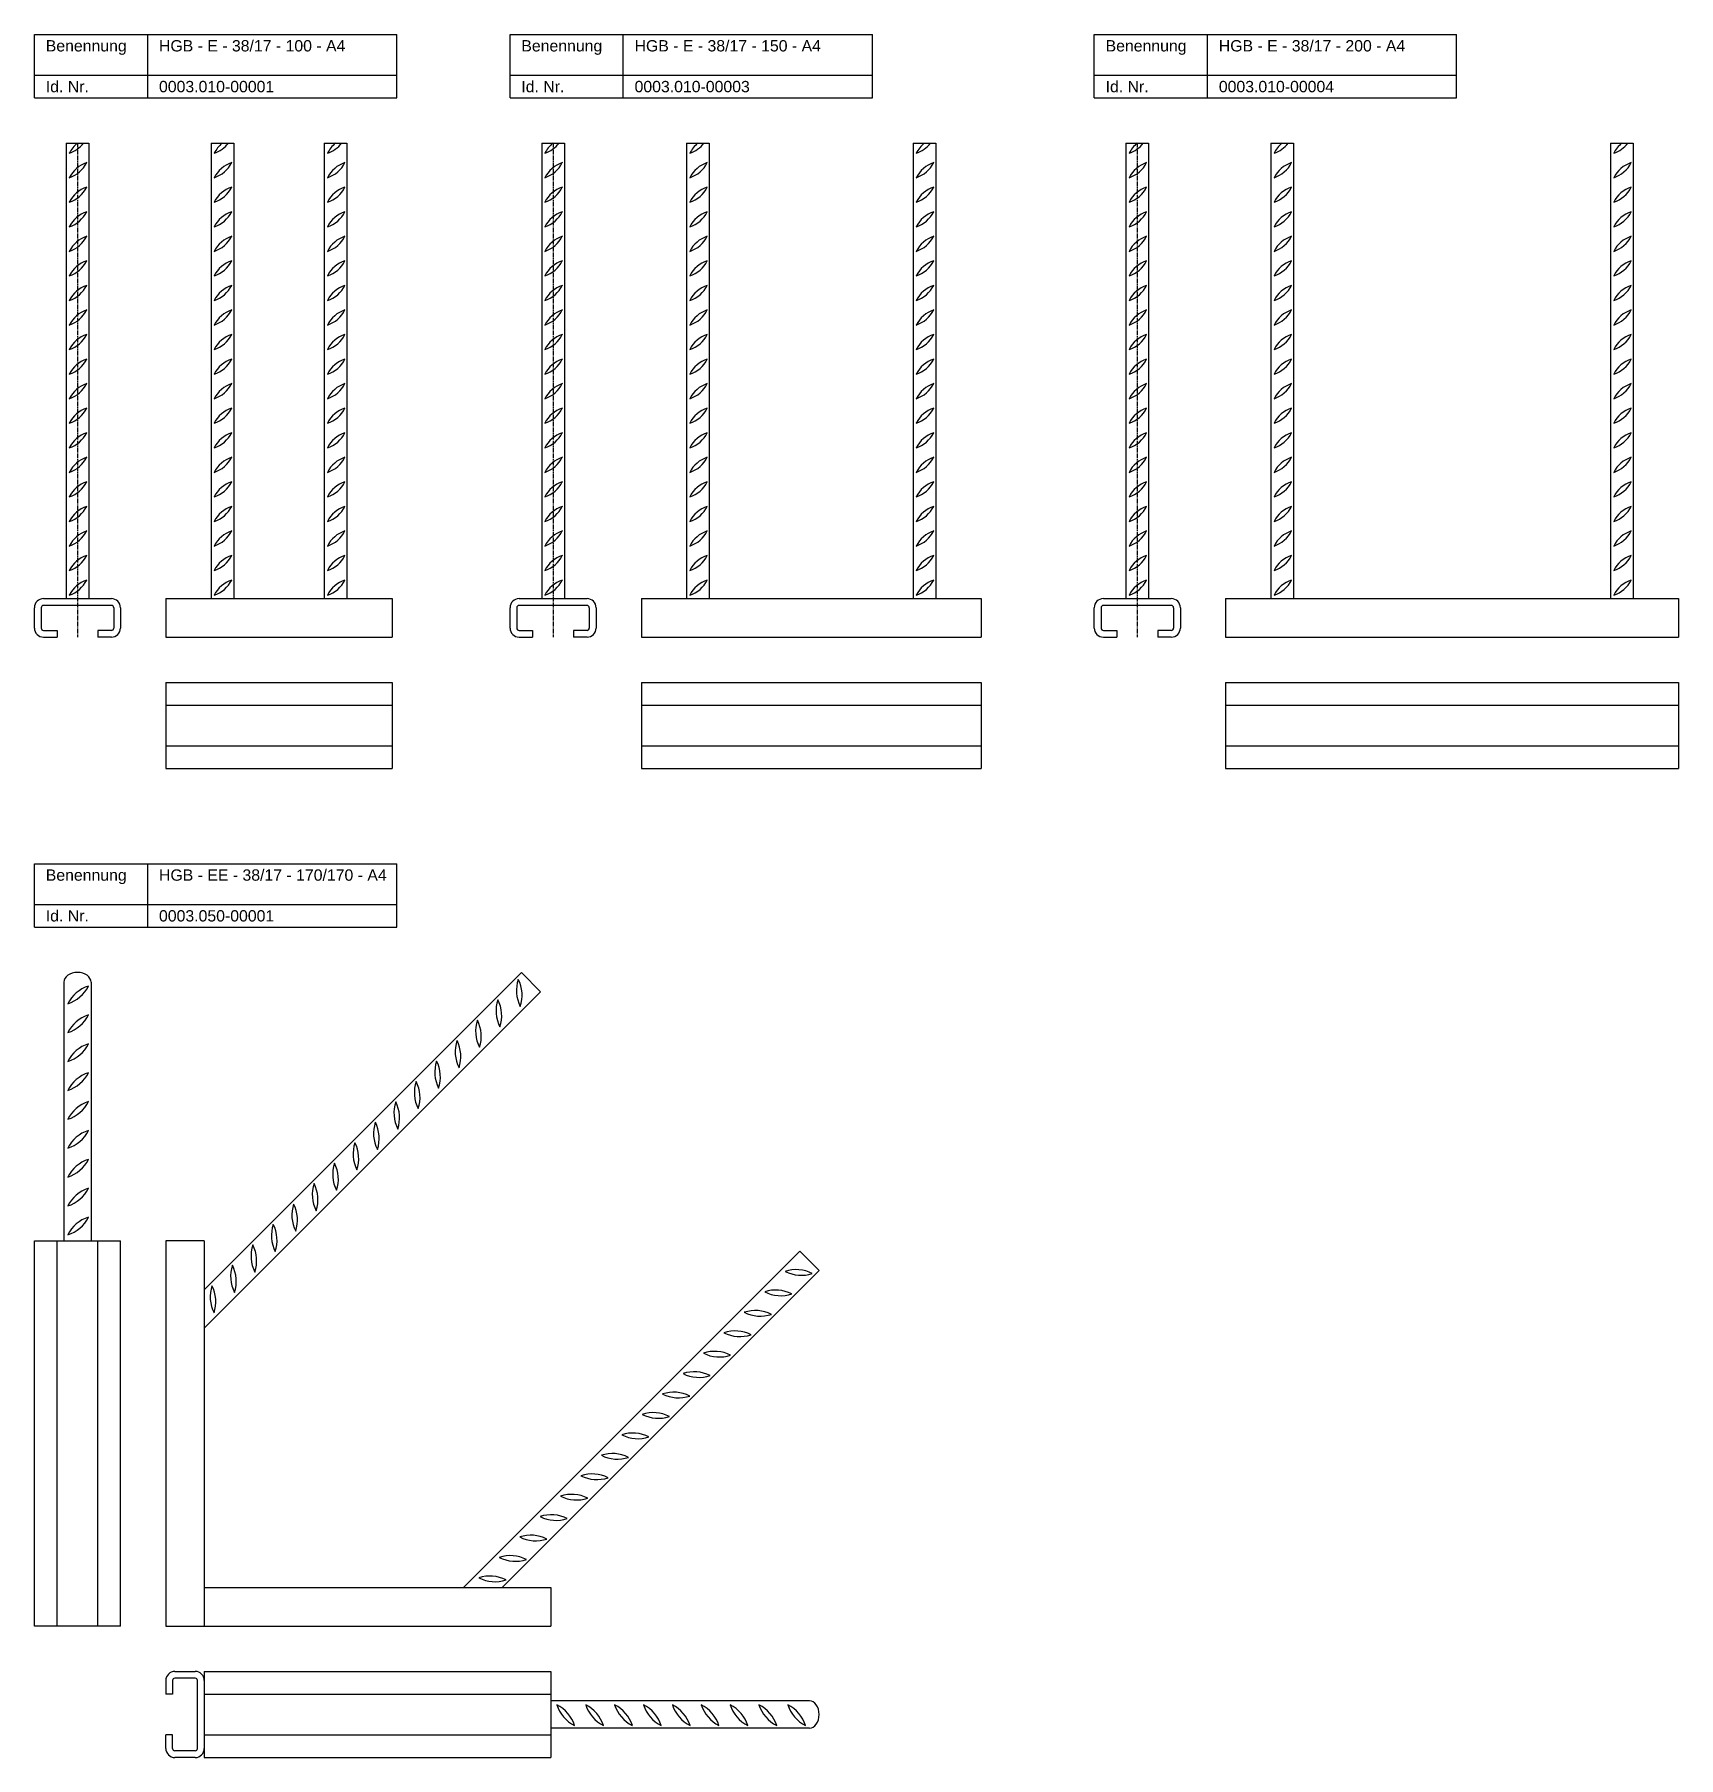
# Model space of a CAD drawing. Header units: millimetres. Extents: x -218 to 508, y 1975 to 2735.
import ezdxf

# ---------------------------------------------------------------- set-up
doc = ezdxf.new("R2010")
doc.units = ezdxf.units.MM
doc.header["$LTSCALE"] = 0.1
doc.linetypes.add('MITTE2', pattern=[28.575, 19.05, -3.175, 3.175, -3.175])
doc.layers.add('Halfen', color=2, linetype='CONTINUOUS')
doc.styles.add('ARIAL50', font='arial.ttf', dxfattribs={"height": 5})

msp = doc.modelspace()

# ---------------------------------------------------------------- linework, layer by layer
at = {"layer": 'Halfen'}
for p, q in [((-217.75, 2735.25), (-57.75, 2735.25)), ((-217.75, 2707.25), (-217.75, 2735.25)), ((-167.75, 2707.25), (-167.75, 2735.25)), ((-57.75, 2707.25), (-57.75, 2735.25)), ((-7.75, 2735.25), (152.25, 2735.25)), ((-7.75, 2707.25), (-7.75, 2735.25)), ((42.25, 2707.25), (42.25, 2735.25)), ((152.25, 2707.25), (152.25, 2735.25)), ((250.25, 2735.25), (410.25, 2735.25)), ((250.25, 2707.25), (250.25, 2735.25)), ((300.25, 2707.25), (300.25, 2735.25)), ((410.25, 2707.25), (410.25, 2735.25)), ((-217.75, 2717.25), (-57.75, 2717.25)), ((-7.75, 2717.25), (152.25, 2717.25)), ((250.25, 2717.25), (410.25, 2717.25)), ((-217.75, 2707.25), (-57.75, 2707.25)), ((-7.75, 2707.25), (152.25, 2707.25)), ((250.25, 2707.25), (410.25, 2707.25)), ((-203.75, 2687.25), (-203.75, 2486.25)), ((-203.75, 2687.25), (-193.75, 2687.25)), ((-193.75, 2687.25), (-193.75, 2486.25)), ((-139.75, 2687.25), (-139.75, 2486.25)), ((-139.75, 2687.25), (-129.75, 2687.25)), ((-129.75, 2687.25), (-129.75, 2486.25)), ((-89.75, 2687.25), (-89.75, 2486.25)), ((-89.75, 2687.25), (-79.75, 2687.25)), ((-79.75, 2687.25), (-79.75, 2486.25)), ((6.25, 2687.25), (6.25, 2486.25)), ((6.25, 2687.25), (16.25, 2687.25)), ((16.25, 2687.25), (16.25, 2486.25)), ((70.25, 2687.25), (70.25, 2486.25)), ((70.25, 2687.25), (80.25, 2687.25)), ((80.25, 2687.25), (80.25, 2486.25)), ((170.25, 2687.25), (170.25, 2486.25)), ((170.25, 2687.25), (180.25, 2687.25)), ((180.25, 2687.25), (180.25, 2486.25)), ((264.25, 2687.25), (264.25, 2486.25)), ((264.25, 2687.25), (274.25, 2687.25)), ((274.25, 2687.25), (274.25, 2486.25)), ((328.25, 2687.25), (328.25, 2486.25)), ((328.25, 2687.25), (338.25, 2687.25)), ((338.25, 2687.25), (338.25, 2486.25)), ((478.25, 2687.25), (478.25, 2486.25)), ((478.25, 2687.25), (488.25, 2687.25)), ((488.25, 2687.25), (488.25, 2486.25)), ((-217.75, 2473.25), (-217.75, 2482.25)), ((-214.75, 2482.25), (-214.75, 2473.25)), ((-213.75, 2486.25), (-183.75, 2486.25)), ((-183.75, 2483.25), (-213.75, 2483.25)), ((-182.75, 2482.25), (-182.75, 2473.25)), ((-179.75, 2482.25), (-179.75, 2473.25)), ((-159.75, 2486.25), (-59.75, 2486.25)), ((-159.75, 2486.25), (-159.75, 2469.25)), ((-59.75, 2486.25), (-59.75, 2469.25)), ((-7.75, 2473.25), (-7.75, 2482.25)), ((-4.75, 2482.25), (-4.75, 2473.25)), ((-3.75, 2486.25), (26.25, 2486.25)), ((26.25, 2483.25), (-3.75, 2483.25)), ((27.25, 2482.25), (27.25, 2473.25)), ((30.25, 2482.25), (30.25, 2473.25)), ((50.25, 2486.25), (200.25, 2486.25)), ((50.25, 2486.25), (50.25, 2469.25)), ((200.25, 2486.25), (200.25, 2469.25)), ((250.25, 2473.25), (250.25, 2482.25)), ((253.25, 2482.25), (253.25, 2473.25)), ((254.25, 2486.25), (284.25, 2486.25)), ((284.25, 2483.25), (254.25, 2483.25)), ((285.25, 2482.25), (285.25, 2473.25)), ((288.25, 2482.25), (288.25, 2473.25)), ((308.25, 2486.25), (508.25, 2486.25)), ((308.25, 2486.25), (308.25, 2469.25)), ((508.25, 2486.25), (508.25, 2469.25)), ((-213.75, 2472.25), (-207.75, 2472.25)), ((-207.75, 2472.25), (-207.75, 2469.25)), ((-189.75, 2472.25), (-189.75, 2469.25)), ((-183.75, 2472.25), (-189.75, 2472.25)), ((-3.75, 2472.25), (2.25, 2472.25)), ((2.25, 2472.25), (2.25, 2469.25)), ((26.25, 2472.25), (20.25, 2472.25)), ((20.25, 2472.25), (20.25, 2469.25)), ((254.25, 2472.25), (260.25, 2472.25)), ((260.25, 2472.25), (260.25, 2469.25)), ((278.25, 2472.25), (278.25, 2469.25)), ((284.25, 2472.25), (278.25, 2472.25)), ((-213.75, 2469.25), (-207.75, 2469.25)), ((-183.75, 2469.25), (-189.75, 2469.25)), ((-159.75, 2469.25), (-59.75, 2469.25)), ((-3.75, 2469.25), (2.25, 2469.25)), ((26.25, 2469.25), (20.25, 2469.25)), ((50.25, 2469.25), (200.25, 2469.25)), ((254.25, 2469.25), (260.25, 2469.25)), ((284.25, 2469.25), (278.25, 2469.25)), ((308.25, 2469.25), (508.25, 2469.25)), ((-159.75, 2449.25), (-59.75, 2449.25)), ((-159.75, 2449.25), (-159.75, 2411.25)), ((-59.75, 2449.25), (-59.75, 2411.25)), ((-59.75, 2449.25), (-59.75, 2411.25)), ((50.25, 2449.25), (50.25, 2411.25)), ((50.25, 2449.25), (200.25, 2449.25)), ((200.25, 2449.25), (200.25, 2411.25)), ((200.25, 2449.25), (200.25, 2411.25)), ((308.25, 2449.25), (308.25, 2411.25)), ((308.25, 2449.25), (508.25, 2449.25)), ((508.25, 2449.25), (508.25, 2411.25)), ((508.25, 2449.25), (508.25, 2411.25)), ((-159.75, 2439.25), (-59.75, 2439.25)), ((50.25, 2439.25), (200.25, 2439.25)), ((308.25, 2439.25), (508.25, 2439.25)), ((-159.75, 2421.25), (-59.75, 2421.25)), ((50.25, 2421.25), (200.25, 2421.25)), ((308.25, 2421.25), (508.25, 2421.25)), ((-159.75, 2411.25), (-59.75, 2411.25)), ((50.25, 2411.25), (200.25, 2411.25)), ((308.25, 2411.25), (508.25, 2411.25)), ((-217.75, 2369.25), (-57.75, 2369.25)), ((-217.75, 2341.25), (-217.75, 2369.25)), ((-167.75, 2341.25), (-167.75, 2369.25)), ((-57.75, 2341.25), (-57.75, 2369.25)), ((-217.75, 2351.25), (-57.75, 2351.25)), ((-217.75, 2341.25), (-57.75, 2341.25)), ((-2.74, 2321.25), (-142.75, 2181.24)), ((-2.74, 2321.25), (5.74, 2312.76)), ((-204.75, 2317.01), (-204.75, 2202.76)), ((-192.75, 2317.01), (-192.75, 2202.76)), ((5.74, 2312.76), (-142.75, 2164.27)), ((-217.75, 2032.76), (-217.75, 2202.76)), ((-217.75, 2202.76), (-179.75, 2202.76)), ((-217.75, 2202.76), (-179.75, 2202.76)), ((-207.75, 2032.76), (-207.75, 2202.76)), ((-189.75, 2032.76), (-189.75, 2202.76)), ((-179.75, 2032.76), (-179.75, 2202.76)), ((-159.75, 2202.76), (-159.75, 2032.76)), ((-142.75, 2202.76), (-159.75, 2202.76)), ((-142.75, 2202.76), (-142.75, 2032.76)), ((120.26, 2198.25), (-28.24, 2049.76)), ((120.26, 2198.25), (128.74, 2189.76)), ((128.74, 2189.76), (-11.26, 2049.76)), ((-142.75, 2049.76), (10.25, 2049.76)), ((10.25, 2049.76), (10.25, 2032.76)), ((-179.75, 2032.76), (-217.75, 2032.76)), ((-159.75, 2032.76), (10.25, 2032.76)), ((-159.75, 2008.76), (-159.75, 2002.76)), ((-156.75, 2008.76), (-156.75, 2002.76)), ((-155.75, 2012.76), (-146.75, 2012.76)), ((-146.75, 2009.76), (-155.75, 2009.76)), ((-145.75, 1978.76), (-145.75, 2008.76)), ((-142.75, 2012.76), (10.25, 2012.76)), ((-142.75, 2012.76), (-142.75, 1974.76)), ((10.25, 2012.76), (10.25, 1974.76)), ((10.25, 2012.76), (10.25, 1974.76)), ((-156.75, 2002.76), (-159.75, 2002.76)), ((-142.75, 2002.76), (10.25, 2002.76)), ((124.5, 1999.76), (10.25, 1999.76)), ((124.5, 1987.76), (10.25, 1987.76)), ((-159.75, 1978.76), (-159.75, 1984.76)), ((-156.75, 1984.76), (-159.75, 1984.76)), ((-156.75, 1978.76), (-156.75, 1984.76)), ((-146.75, 1977.76), (-155.75, 1977.76)), ((-142.75, 1984.76), (10.25, 1984.76)), ((-146.75, 1974.76), (-155.75, 1974.76)), ((-142.75, 1974.76), (10.25, 1974.76))]:
    msp.add_line(p, q, dxfattribs=at)
at = {"layer": 'Halfen', "color": 1, "linetype": 'MITTE2'}
for p, q in [((-198.75, 2687.25), (-198.75, 2469.25)), ((11.25, 2687.25), (11.25, 2469.25)), ((269.25, 2687.25), (269.25, 2469.25))]:
    msp.add_line(p, q, dxfattribs=at)
at = {"layer": 'Halfen', "color": 1}
for centre, radius, start, end in [((-190.55, 2676.93), 13.24, 128.77095, 153.33192), ((-206.48, 2695.46), 13.24, 288.00589, 321.66996), ((-142.48, 2695.46), 13.24, 288.00589, 321.66996), ((-126.55, 2676.93), 13.24, 128.77095, 153.33192), ((-92.48, 2695.46), 13.24, 288.00589, 321.66996), ((-76.55, 2676.93), 13.24, 128.77095, 153.33192), ((19.45, 2676.93), 13.24, 128.77095, 153.33192), ((3.52, 2695.46), 13.24, 288.00589, 321.66996), ((83.45, 2676.93), 13.24, 128.77095, 153.33192), ((67.52, 2695.46), 13.24, 288.00589, 321.66996), ((183.45, 2676.93), 13.24, 128.77095, 153.33192), ((167.52, 2695.46), 13.24, 288.00589, 321.66996), ((261.52, 2695.46), 13.24, 288.00589, 321.66996), ((277.45, 2676.93), 13.24, 128.77095, 153.33192), ((325.52, 2695.46), 13.24, 288.00589, 321.66996), ((341.45, 2676.93), 13.24, 128.77095, 153.33192), ((491.45, 2676.93), 13.24, 128.77095, 153.33192), ((475.52, 2695.46), 13.24, 288.00589, 321.66996), ((-190.55, 2666.09), 13.24, 108.00589, 153.33192), ((-206.48, 2684.62), 13.24, 288.00589, 333.33192), ((-142.48, 2684.62), 13.24, 288.00589, 333.33192), ((-126.55, 2666.09), 13.24, 108.00589, 153.33192), ((-92.48, 2684.62), 13.24, 288.00589, 333.33192), ((-76.55, 2666.09), 13.24, 108.00589, 153.33192), ((19.45, 2666.09), 13.24, 108.00589, 153.33192), ((3.52, 2684.62), 13.24, 288.00589, 333.33192), ((83.45, 2666.09), 13.24, 108.00589, 153.33192), ((67.52, 2684.62), 13.24, 288.00589, 333.33192), ((183.45, 2666.09), 13.24, 108.00589, 153.33192), ((167.52, 2684.62), 13.24, 288.00589, 333.33192), ((261.52, 2684.62), 13.24, 288.00589, 333.33192), ((277.45, 2666.09), 13.24, 108.00589, 153.33192), ((325.52, 2684.62), 13.24, 288.00589, 333.33192), ((341.45, 2666.09), 13.24, 108.00589, 153.33192), ((491.45, 2666.09), 13.24, 108.00589, 153.33192), ((475.52, 2684.62), 13.24, 288.00589, 333.33192), ((-190.55, 2655.25), 13.24, 108.00589, 153.33192), ((-206.48, 2673.79), 13.24, 288.00589, 333.33192), ((-142.48, 2673.79), 13.24, 288.00589, 333.33192), ((-126.55, 2655.25), 13.24, 108.00589, 153.33192), ((-92.48, 2673.79), 13.24, 288.00589, 333.33192), ((-76.55, 2655.25), 13.24, 108.00589, 153.33192), ((19.45, 2655.25), 13.24, 108.00589, 153.33192), ((3.52, 2673.79), 13.24, 288.00589, 333.33192), ((83.45, 2655.25), 13.24, 108.00589, 153.33192), ((67.52, 2673.79), 13.24, 288.00589, 333.33192), ((183.45, 2655.25), 13.24, 108.00589, 153.33192), ((167.52, 2673.79), 13.24, 288.00589, 333.33192), ((261.52, 2673.79), 13.24, 288.00589, 333.33192), ((277.45, 2655.25), 13.24, 108.00589, 153.33192), ((325.52, 2673.79), 13.24, 288.00589, 333.33192), ((341.45, 2655.25), 13.24, 108.00589, 153.33192), ((491.45, 2655.25), 13.24, 108.00589, 153.33192), ((475.52, 2673.79), 13.24, 288.00589, 333.33192), ((-190.55, 2644.41), 13.24, 108.00589, 153.33192), ((-206.48, 2662.95), 13.24, 288.00589, 333.33192), ((-142.48, 2662.95), 13.24, 288.00589, 333.33192), ((-126.55, 2644.41), 13.24, 108.00589, 153.33192), ((-92.48, 2662.95), 13.24, 288.00589, 333.33192), ((-76.55, 2644.41), 13.24, 108.00589, 153.33192), ((19.45, 2644.41), 13.24, 108.00589, 153.33192), ((3.52, 2662.95), 13.24, 288.00589, 333.33192), ((83.45, 2644.41), 13.24, 108.00589, 153.33192), ((67.52, 2662.95), 13.24, 288.00589, 333.33192), ((183.45, 2644.41), 13.24, 108.00589, 153.33192), ((167.52, 2662.95), 13.24, 288.00589, 333.33192), ((261.52, 2662.95), 13.24, 288.00589, 333.33192), ((277.45, 2644.41), 13.24, 108.00589, 153.33192), ((325.52, 2662.95), 13.24, 288.00589, 333.33192), ((341.45, 2644.41), 13.24, 108.00589, 153.33192), ((491.45, 2644.41), 13.24, 108.00589, 153.33192), ((475.52, 2662.95), 13.24, 288.00589, 333.33192), ((-190.55, 2633.58), 13.24, 108.00589, 153.33192), ((-206.48, 2652.11), 13.24, 288.00589, 333.33192), ((-142.48, 2652.11), 13.24, 288.00589, 333.33192), ((-126.55, 2633.58), 13.24, 108.00589, 153.33192), ((-92.48, 2652.11), 13.24, 288.00589, 333.33192), ((-76.55, 2633.58), 13.24, 108.00589, 153.33192), ((19.45, 2633.58), 13.24, 108.00589, 153.33192), ((3.52, 2652.11), 13.24, 288.00589, 333.33192), ((83.45, 2633.58), 13.24, 108.00589, 153.33192), ((67.52, 2652.11), 13.24, 288.00589, 333.33192), ((183.45, 2633.58), 13.24, 108.00589, 153.33192), ((167.52, 2652.11), 13.24, 288.00589, 333.33192), ((261.52, 2652.11), 13.24, 288.00589, 333.33192), ((277.45, 2633.58), 13.24, 108.00589, 153.33192), ((325.52, 2652.11), 13.24, 288.00589, 333.33192), ((341.45, 2633.58), 13.24, 108.00589, 153.33192), ((491.45, 2633.58), 13.24, 108.00589, 153.33192), ((475.52, 2652.11), 13.24, 288.00589, 333.33192), ((-190.55, 2622.74), 13.24, 108.00589, 153.33192), ((-206.48, 2641.27), 13.24, 288.00589, 333.33192), ((-142.48, 2641.27), 13.24, 288.00589, 333.33192), ((-126.55, 2622.74), 13.24, 108.00589, 153.33192), ((-92.48, 2641.27), 13.24, 288.00589, 333.33192), ((-76.55, 2622.74), 13.24, 108.00589, 153.33192), ((19.45, 2622.74), 13.24, 108.00589, 153.33192), ((3.52, 2641.27), 13.24, 288.00589, 333.33192), ((83.45, 2622.74), 13.24, 108.00589, 153.33192), ((67.52, 2641.27), 13.24, 288.00589, 333.33192), ((183.45, 2622.74), 13.24, 108.00589, 153.33192), ((167.52, 2641.27), 13.24, 288.00589, 333.33192), ((261.52, 2641.27), 13.24, 288.00589, 333.33192), ((277.45, 2622.74), 13.24, 108.00589, 153.33192), ((325.52, 2641.27), 13.24, 288.00589, 333.33192), ((341.45, 2622.74), 13.24, 108.00589, 153.33192), ((491.45, 2622.74), 13.24, 108.00589, 153.33192), ((475.52, 2641.27), 13.24, 288.00589, 333.33192), ((-190.55, 2611.9), 13.24, 108.00589, 153.33192), ((-206.48, 2630.44), 13.24, 288.00589, 333.33192), ((-142.48, 2630.44), 13.24, 288.00589, 333.33192), ((-126.55, 2611.9), 13.24, 108.00589, 153.33192), ((-92.48, 2630.44), 13.24, 288.00589, 333.33192), ((-76.55, 2611.9), 13.24, 108.00589, 153.33192), ((19.45, 2611.9), 13.24, 108.00589, 153.33192), ((3.52, 2630.44), 13.24, 288.00589, 333.33192), ((83.45, 2611.9), 13.24, 108.00589, 153.33192), ((67.52, 2630.44), 13.24, 288.00589, 333.33192), ((183.45, 2611.9), 13.24, 108.00589, 153.33192), ((167.52, 2630.44), 13.24, 288.00589, 333.33192), ((261.52, 2630.44), 13.24, 288.00589, 333.33192), ((277.45, 2611.9), 13.24, 108.00589, 153.33192), ((325.52, 2630.44), 13.24, 288.00589, 333.33192), ((341.45, 2611.9), 13.24, 108.00589, 153.33192), ((491.45, 2611.9), 13.24, 108.00589, 153.33192), ((475.52, 2630.44), 13.24, 288.00589, 333.33192), ((-190.55, 2601.06), 13.24, 108.00589, 153.33192), ((-206.48, 2619.6), 13.24, 288.00589, 333.33192), ((-142.48, 2619.6), 13.24, 288.00589, 333.33192), ((-126.55, 2601.06), 13.24, 108.00589, 153.33192), ((-92.48, 2619.6), 13.24, 288.00589, 333.33192), ((-76.55, 2601.06), 13.24, 108.00589, 153.33192), ((19.45, 2601.06), 13.24, 108.00589, 153.33192), ((3.52, 2619.6), 13.24, 288.00589, 333.33192), ((83.45, 2601.06), 13.24, 108.00589, 153.33192), ((67.52, 2619.6), 13.24, 288.00589, 333.33192), ((183.45, 2601.06), 13.24, 108.00589, 153.33192), ((167.52, 2619.6), 13.24, 288.00589, 333.33192), ((261.52, 2619.6), 13.24, 288.00589, 333.33192), ((277.45, 2601.06), 13.24, 108.00589, 153.33192), ((325.52, 2619.6), 13.24, 288.00589, 333.33192), ((341.45, 2601.06), 13.24, 108.00589, 153.33192), ((491.45, 2601.06), 13.24, 108.00589, 153.33192), ((475.52, 2619.6), 13.24, 288.00589, 333.33192), ((-190.55, 2590.23), 13.24, 108.00589, 153.33192), ((-206.48, 2608.76), 13.24, 288.00589, 333.33192), ((-142.48, 2608.76), 13.24, 288.00589, 333.33192), ((-126.55, 2590.23), 13.24, 108.00589, 153.33192), ((-92.48, 2608.76), 13.24, 288.00589, 333.33192), ((-76.55, 2590.23), 13.24, 108.00589, 153.33192), ((19.45, 2590.23), 13.24, 108.00589, 153.33192), ((3.52, 2608.76), 13.24, 288.00589, 333.33192), ((83.45, 2590.23), 13.24, 108.00589, 153.33192), ((67.52, 2608.76), 13.24, 288.00589, 333.33192), ((183.45, 2590.23), 13.24, 108.00589, 153.33192), ((167.52, 2608.76), 13.24, 288.00589, 333.33192), ((261.52, 2608.76), 13.24, 288.00589, 333.33192), ((277.45, 2590.23), 13.24, 108.00589, 153.33192), ((325.52, 2608.76), 13.24, 288.00589, 333.33192), ((341.45, 2590.23), 13.24, 108.00589, 153.33192), ((491.45, 2590.23), 13.24, 108.00589, 153.33192), ((475.52, 2608.76), 13.24, 288.00589, 333.33192), ((-190.55, 2579.39), 13.24, 108.00589, 153.33192), ((-206.48, 2597.92), 13.24, 288.00589, 333.33192), ((-142.48, 2597.92), 13.24, 288.00589, 333.33192), ((-126.55, 2579.39), 13.24, 108.00589, 153.33192), ((-92.48, 2597.92), 13.24, 288.00589, 333.33192), ((-76.55, 2579.39), 13.24, 108.00589, 153.33192), ((19.45, 2579.39), 13.24, 108.00589, 153.33192), ((3.52, 2597.92), 13.24, 288.00589, 333.33192), ((83.45, 2579.39), 13.24, 108.00589, 153.33192), ((67.52, 2597.92), 13.24, 288.00589, 333.33192), ((183.45, 2579.39), 13.24, 108.00589, 153.33192), ((167.52, 2597.92), 13.24, 288.00589, 333.33192), ((261.52, 2597.92), 13.24, 288.00589, 333.33192), ((277.45, 2579.39), 13.24, 108.00589, 153.33192), ((325.52, 2597.92), 13.24, 288.00589, 333.33192), ((341.45, 2579.39), 13.24, 108.00589, 153.33192), ((491.45, 2579.39), 13.24, 108.00589, 153.33192), ((475.52, 2597.92), 13.24, 288.00589, 333.33192), ((-190.55, 2568.55), 13.24, 108.00589, 153.33192), ((-206.48, 2587.09), 13.24, 288.00589, 333.33192), ((-142.48, 2587.09), 13.24, 288.00589, 333.33192), ((-126.55, 2568.55), 13.24, 108.00589, 153.33192), ((-92.48, 2587.09), 13.24, 288.00589, 333.33192), ((-76.55, 2568.55), 13.24, 108.00589, 153.33192), ((19.45, 2568.55), 13.24, 108.00589, 153.33192), ((3.52, 2587.09), 13.24, 288.00589, 333.33192), ((83.45, 2568.55), 13.24, 108.00589, 153.33192), ((67.52, 2587.09), 13.24, 288.00589, 333.33192), ((183.45, 2568.55), 13.24, 108.00589, 153.33192), ((167.52, 2587.09), 13.24, 288.00589, 333.33192), ((261.52, 2587.09), 13.24, 288.00589, 333.33192), ((277.45, 2568.55), 13.24, 108.00589, 153.33192), ((325.52, 2587.09), 13.24, 288.00589, 333.33192), ((341.45, 2568.55), 13.24, 108.00589, 153.33192), ((491.45, 2568.55), 13.24, 108.00589, 153.33192), ((475.52, 2587.09), 13.24, 288.00589, 333.33192), ((-190.55, 2557.71), 13.24, 108.00589, 153.33192), ((-206.48, 2576.25), 13.24, 288.00589, 333.33192), ((-142.48, 2576.25), 13.24, 288.00589, 333.33192), ((-126.55, 2557.71), 13.24, 108.00589, 153.33192), ((-92.48, 2576.25), 13.24, 288.00589, 333.33192), ((-76.55, 2557.71), 13.24, 108.00589, 153.33192), ((19.45, 2557.71), 13.24, 108.00589, 153.33192), ((3.52, 2576.25), 13.24, 288.00589, 333.33192), ((83.45, 2557.71), 13.24, 108.00589, 153.33192), ((67.52, 2576.25), 13.24, 288.00589, 333.33192), ((183.45, 2557.71), 13.24, 108.00589, 153.33192), ((167.52, 2576.25), 13.24, 288.00589, 333.33192), ((261.52, 2576.25), 13.24, 288.00589, 333.33192), ((277.45, 2557.71), 13.24, 108.00589, 153.33192), ((325.52, 2576.25), 13.24, 288.00589, 333.33192), ((341.45, 2557.71), 13.24, 108.00589, 153.33192), ((491.45, 2557.71), 13.24, 108.00589, 153.33192), ((475.52, 2576.25), 13.24, 288.00589, 333.33192), ((-190.55, 2546.88), 13.24, 108.00589, 153.33192), ((-206.48, 2565.41), 13.24, 288.00589, 333.33192), ((-142.48, 2565.41), 13.24, 288.00589, 333.33192), ((-126.55, 2546.88), 13.24, 108.00589, 153.33192), ((-92.48, 2565.41), 13.24, 288.00589, 333.33192), ((-76.55, 2546.88), 13.24, 108.00589, 153.33192), ((19.45, 2546.88), 13.24, 108.00589, 153.33192), ((3.52, 2565.41), 13.24, 288.00589, 333.33192), ((83.45, 2546.88), 13.24, 108.00589, 153.33192), ((67.52, 2565.41), 13.24, 288.00589, 333.33192), ((183.45, 2546.88), 13.24, 108.00589, 153.33192), ((167.52, 2565.41), 13.24, 288.00589, 333.33192), ((261.52, 2565.41), 13.24, 288.00589, 333.33192), ((277.45, 2546.88), 13.24, 108.00589, 153.33192), ((325.52, 2565.41), 13.24, 288.00589, 333.33192), ((341.45, 2546.88), 13.24, 108.00589, 153.33192), ((491.45, 2546.88), 13.24, 108.00589, 153.33192), ((475.52, 2565.41), 13.24, 288.00589, 333.33192), ((-190.55, 2536.04), 13.24, 108.00589, 153.33192), ((-206.48, 2554.57), 13.24, 288.00589, 333.33192), ((-142.48, 2554.57), 13.24, 288.00589, 333.33192), ((-126.55, 2536.04), 13.24, 108.00589, 153.33192), ((-92.48, 2554.57), 13.24, 288.00589, 333.33192), ((-76.55, 2536.04), 13.24, 108.00589, 153.33192), ((19.45, 2536.04), 13.24, 108.00589, 153.33192), ((3.52, 2554.57), 13.24, 288.00589, 333.33192), ((83.45, 2536.04), 13.24, 108.00589, 153.33192), ((67.52, 2554.57), 13.24, 288.00589, 333.33192), ((183.45, 2536.04), 13.24, 108.00589, 153.33192), ((167.52, 2554.57), 13.24, 288.00589, 333.33192), ((261.52, 2554.57), 13.24, 288.00589, 333.33192), ((277.45, 2536.04), 13.24, 108.00589, 153.33192), ((325.52, 2554.57), 13.24, 288.00589, 333.33192), ((341.45, 2536.04), 13.24, 108.00589, 153.33192), ((491.45, 2536.04), 13.24, 108.00589, 153.33192), ((475.52, 2554.57), 13.24, 288.00589, 333.33192), ((-206.48, 2543.74), 13.24, 288.00589, 333.33192), ((-190.55, 2525.2), 13.24, 108.00589, 153.33192), ((-126.55, 2525.2), 13.24, 108.00589, 153.33192), ((-142.48, 2543.74), 13.24, 288.00589, 333.33192), ((-76.55, 2525.2), 13.24, 108.00589, 153.33192), ((-92.48, 2543.74), 13.24, 288.00589, 333.33192), ((3.52, 2543.74), 13.24, 288.00589, 333.33192), ((19.45, 2525.2), 13.24, 108.00589, 153.33192), ((67.52, 2543.74), 13.24, 288.00589, 333.33192), ((83.45, 2525.2), 13.24, 108.00589, 153.33192), ((183.45, 2525.2), 13.24, 108.00589, 153.33192), ((167.52, 2543.74), 13.24, 288.00589, 333.33192), ((277.45, 2525.2), 13.24, 108.00589, 153.33192), ((261.52, 2543.74), 13.24, 288.00589, 333.33192), ((341.45, 2525.2), 13.24, 108.00589, 153.33192), ((325.52, 2543.74), 13.24, 288.00589, 333.33192), ((491.45, 2525.2), 13.24, 108.00589, 153.33192), ((475.52, 2543.74), 13.24, 288.00589, 333.33192), ((-206.48, 2532.9), 13.24, 288.00589, 333.33192), ((-190.55, 2514.36), 13.24, 108.00589, 153.33192), ((-126.55, 2514.36), 13.24, 108.00589, 153.33192), ((-142.48, 2532.9), 13.24, 288.00589, 333.33192), ((-76.55, 2514.36), 13.24, 108.00589, 153.33192), ((-92.48, 2532.9), 13.24, 288.00589, 333.33192), ((3.52, 2532.9), 13.24, 288.00589, 333.33192), ((19.45, 2514.36), 13.24, 108.00589, 153.33192), ((67.52, 2532.9), 13.24, 288.00589, 333.33192), ((83.45, 2514.36), 13.24, 108.00589, 153.33192), ((183.45, 2514.36), 13.24, 108.00589, 153.33192), ((167.52, 2532.9), 13.24, 288.00589, 333.33192), ((277.45, 2514.36), 13.24, 108.00589, 153.33192), ((261.52, 2532.9), 13.24, 288.00589, 333.33192), ((341.45, 2514.36), 13.24, 108.00589, 153.33192), ((325.52, 2532.9), 13.24, 288.00589, 333.33192), ((491.45, 2514.36), 13.24, 108.00589, 153.33192), ((475.52, 2532.9), 13.24, 288.00589, 333.33192), ((-190.55, 2503.53), 13.24, 108.00589, 153.33192), ((-206.48, 2522.06), 13.24, 288.00589, 333.33192), ((-142.48, 2522.06), 13.24, 288.00589, 333.33192), ((-126.55, 2503.53), 13.24, 108.00589, 153.33192), ((-92.48, 2522.06), 13.24, 288.00589, 333.33192), ((-76.55, 2503.53), 13.24, 108.00589, 153.33192), ((19.45, 2503.53), 13.24, 108.00589, 153.33192), ((3.52, 2522.06), 13.24, 288.00589, 333.33192), ((83.45, 2503.53), 13.24, 108.00589, 153.33192), ((67.52, 2522.06), 13.24, 288.00589, 333.33192), ((183.45, 2503.53), 13.24, 108.00589, 153.33192), ((167.52, 2522.06), 13.24, 288.00589, 333.33192), ((261.52, 2522.06), 13.24, 288.00589, 333.33192), ((277.45, 2503.53), 13.24, 108.00589, 153.33192), ((325.52, 2522.06), 13.24, 288.00589, 333.33192), ((341.45, 2503.53), 13.24, 108.00589, 153.33192), ((491.45, 2503.53), 13.24, 108.00589, 153.33192), ((475.52, 2522.06), 13.24, 288.00589, 333.33192), ((-206.48, 2511.22), 13.24, 288.00589, 333.33192), ((-190.55, 2492.69), 13.24, 108.00589, 153.33192), ((-126.55, 2492.69), 13.24, 108.00589, 153.33192), ((-142.48, 2511.22), 13.24, 288.00589, 333.33192), ((-76.55, 2492.69), 13.24, 108.00589, 153.33192), ((-92.48, 2511.22), 13.24, 288.00589, 333.33192), ((3.52, 2511.22), 13.24, 288.00589, 333.33192), ((19.45, 2492.69), 13.24, 108.00589, 153.33192), ((67.52, 2511.22), 13.24, 288.00589, 333.33192), ((83.45, 2492.69), 13.24, 108.00589, 153.33192), ((183.45, 2492.69), 13.24, 108.00589, 153.33192), ((167.52, 2511.22), 13.24, 288.00589, 333.33192), ((277.45, 2492.69), 13.24, 108.00589, 153.33192), ((261.52, 2511.22), 13.24, 288.00589, 333.33192), ((341.45, 2492.69), 13.24, 108.00589, 153.33192), ((325.52, 2511.22), 13.24, 288.00589, 333.33192), ((491.45, 2492.69), 13.24, 108.00589, 153.33192), ((475.52, 2511.22), 13.24, 288.00589, 333.33192), ((-206.48, 2500.39), 13.24, 288.00589, 333.33192), ((-190.55, 2481.85), 13.24, 108.00589, 153.33192), ((-126.55, 2481.85), 13.24, 108.00589, 153.33192), ((-142.48, 2500.39), 13.24, 288.00589, 333.33192), ((-76.55, 2481.85), 13.24, 108.00589, 153.33192), ((-92.48, 2500.39), 13.24, 288.00589, 333.33192), ((3.52, 2500.39), 13.24, 288.00589, 333.33192), ((19.45, 2481.85), 13.24, 108.00589, 153.33192), ((67.52, 2500.39), 13.24, 288.00589, 333.33192), ((83.45, 2481.85), 13.24, 108.00589, 153.33192), ((183.45, 2481.85), 13.24, 108.00589, 153.33192), ((167.52, 2500.39), 13.24, 288.00589, 333.33192), ((277.45, 2481.85), 13.24, 108.00589, 153.33192), ((261.52, 2500.39), 13.24, 288.00589, 333.33192), ((341.45, 2481.85), 13.24, 108.00589, 153.33192), ((325.52, 2500.39), 13.24, 288.00589, 333.33192), ((491.45, 2481.85), 13.24, 108.00589, 153.33192), ((475.52, 2500.39), 13.24, 288.00589, 333.33192), ((-189.11, 2300.45), 15.58, 108.00589, 153.33192), ((-207.84, 2322.26), 15.58, 288.00589, 333.33192), ((10.67, 2313.32), 15.58, 161.66808, 206.99411), ((-17.99, 2311.15), 15.58, 341.66808, 26.99411), ((1.66, 2304.31), 15.58, 161.66808, 206.99411), ((-27.01, 2302.14), 15.58, 341.66808, 26.99411), ((-189.11, 2287.7), 15.58, 108.00589, 153.33192), ((-207.84, 2309.51), 15.58, 288.00589, 333.33192), ((-7.36, 2295.29), 15.58, 161.66808, 206.99411), ((-36.02, 2293.12), 15.58, 341.66808, 26.99411), ((-189.11, 2274.95), 15.58, 108.00589, 153.33192), ((-207.84, 2296.76), 15.58, 288.00589, 333.33192), ((-16.38, 2286.28), 15.58, 161.66808, 206.99411), ((-45.04, 2284.11), 15.58, 341.66808, 26.99411), ((-25.39, 2277.26), 15.58, 161.66808, 206.99411), ((-54.06, 2275.09), 15.58, 341.66808, 26.99411), ((-189.11, 2262.2), 15.58, 108.00589, 153.33192), ((-207.84, 2284.01), 15.58, 288.00589, 333.33192), ((-34.41, 2268.25), 15.58, 161.66808, 206.99411), ((-63.07, 2266.07), 15.58, 341.66808, 26.99411), ((-189.11, 2249.45), 15.58, 108.00589, 153.33192), ((-207.84, 2271.26), 15.58, 288.00589, 333.33192), ((-43.42, 2259.23), 15.58, 161.66808, 206.99411), ((-72.09, 2257.06), 15.58, 341.66808, 26.99411), ((-189.11, 2236.7), 15.58, 108.00589, 153.33192), ((-207.84, 2258.51), 15.58, 288.00589, 333.33192), ((-52.44, 2250.21), 15.58, 161.66808, 206.99411), ((-81.1, 2248.04), 15.58, 341.66808, 26.99411), ((-61.45, 2241.2), 15.58, 161.66808, 206.99411), ((-90.12, 2239.03), 15.58, 341.66808, 26.99411), ((-189.11, 2223.95), 15.58, 108.00589, 153.33192), ((-207.84, 2245.76), 15.58, 288.00589, 333.33192), ((-70.47, 2232.18), 15.58, 161.66808, 206.99411), ((-99.13, 2230.01), 15.58, 341.66808, 26.99411), ((-189.11, 2211.2), 15.58, 108.00589, 153.33192), ((-207.84, 2233.01), 15.58, 288.00589, 333.33192), ((-79.48, 2223.17), 15.58, 161.66808, 206.99411), ((-108.15, 2221), 15.58, 341.66808, 26.99411), ((-189.11, 2198.45), 15.58, 108.00589, 153.33192), ((-207.84, 2220.26), 15.58, 288.00589, 333.33192), ((-88.5, 2214.15), 15.58, 161.66808, 206.99411), ((-117.17, 2211.98), 15.58, 341.66808, 26.99411), ((-97.52, 2205.14), 15.58, 161.66808, 206.99411), ((-126.18, 2202.97), 15.58, 341.66808, 26.99411), ((-106.53, 2196.12), 15.58, 161.66808, 206.99411), ((-135.2, 2193.95), 15.58, 341.66808, 26.99411), ((-115.55, 2187.11), 15.58, 161.66808, 206.99411), ((-144.21, 2184.93), 15.58, 341.66808, 26.99411), ((-124.56, 2178.09), 15.58, 161.66808, 206.99411), ((-153.23, 2175.92), 15.58, 341.66808, 26.99411), ((118.65, 2174.51), 15.58, 63.00589, 108.33192), ((120.82, 2203.18), 15.58, 243.00589, 288.33192), ((109.63, 2165.5), 15.58, 63.00589, 108.33192), ((111.8, 2194.16), 15.58, 243.00589, 288.33192), ((100.61, 2156.48), 15.58, 63.00589, 108.33192), ((102.78, 2185.15), 15.58, 243.00589, 288.33192), ((91.6, 2147.47), 15.58, 63.00589, 108.33192), ((93.77, 2176.13), 15.58, 243.00589, 288.33192), ((82.58, 2138.45), 15.58, 63.00589, 108.33192), ((84.75, 2167.12), 15.58, 243.00589, 288.33192), ((73.57, 2129.44), 15.58, 63.00589, 108.33192), ((75.74, 2158.1), 15.58, 243.00589, 288.33192), ((64.55, 2120.42), 15.58, 63.00589, 108.33192), ((66.72, 2149.09), 15.58, 243.00589, 288.33192), ((55.54, 2111.4), 15.58, 63.00589, 108.33192), ((57.71, 2140.07), 15.58, 243.00589, 288.33192), ((46.52, 2102.39), 15.58, 63.00589, 108.33192), ((48.69, 2131.05), 15.58, 243.00589, 288.33192), ((37.5, 2093.37), 15.58, 63.00589, 108.33192), ((39.68, 2122.04), 15.58, 243.00589, 288.33192), ((28.49, 2084.36), 15.58, 63.00589, 108.33192), ((30.66, 2113.02), 15.58, 243.00589, 288.33192), ((19.47, 2075.34), 15.58, 63.00589, 108.33192), ((21.64, 2104.01), 15.58, 243.00589, 288.33192), ((10.46, 2066.33), 15.58, 63.00589, 108.33192), ((12.63, 2094.99), 15.58, 243.00589, 288.33192), ((1.44, 2057.31), 15.58, 63.00589, 108.33192), ((3.61, 2085.98), 15.58, 243.00589, 288.33192), ((-7.57, 2048.3), 15.58, 63.00589, 108.33192), ((-5.4, 2076.96), 15.58, 243.00589, 288.33192), ((-16.59, 2039.28), 15.58, 63.00589, 108.33192), ((-14.42, 2067.95), 15.58, 243.00589, 288.33192), ((5.95, 1984.11), 15.58, 18.00589, 63.33192), ((27.75, 2002.85), 15.58, 198.00589, 243.33192), ((18.7, 1984.11), 15.58, 18.00589, 63.33192), ((40.5, 2002.85), 15.58, 198.00589, 243.33192), ((31.45, 1984.11), 15.58, 18.00589, 63.33192), ((53.25, 2002.85), 15.58, 198.00589, 243.33192), ((44.2, 1984.11), 15.58, 18.00589, 63.33192), ((66, 2002.85), 15.58, 198.00589, 243.33192), ((56.95, 1984.11), 15.58, 18.00589, 63.33192), ((78.75, 2002.85), 15.58, 198.00589, 243.33192), ((69.7, 1984.11), 15.58, 18.00589, 63.33192), ((91.5, 2002.85), 15.58, 198.00589, 243.33192), ((82.45, 1984.11), 15.58, 18.00589, 63.33192), ((104.25, 2002.85), 15.58, 198.00589, 243.33192), ((95.2, 1984.11), 15.58, 18.00589, 63.33192), ((117, 2002.85), 15.58, 198.00589, 243.33192), ((107.95, 1984.11), 15.58, 18.00589, 63.33192), ((129.75, 2002.85), 15.58, 198.00589, 243.33192)]:
    msp.add_arc(centre, radius, start, end, dxfattribs=at)
at = {"layer": 'Halfen'}
for centre, radius, start, end in [((-213.75, 2482.25), 4, 90, 180), ((-213.75, 2482.25), 1, 90, 180), ((-183.75, 2482.25), 4, 0, 90), ((-183.75, 2482.25), 1, 0, 90), ((-3.75, 2482.25), 4, 90, 180), ((-3.75, 2482.25), 1, 90, 180), ((26.25, 2482.25), 4, 0, 90), ((26.25, 2482.25), 1, 0, 90), ((254.25, 2482.25), 4, 90, 180), ((254.25, 2482.25), 1, 90, 180), ((284.25, 2482.25), 4, 0, 90), ((284.25, 2482.25), 1, 0, 90), ((-213.75, 2473.25), 4, 180, 270), ((-213.75, 2473.25), 1, 180, 270), ((-183.75, 2473.25), 4, 270, 0), ((-183.75, 2473.25), 1, 270, 0), ((-3.75, 2473.25), 4, 180, 270), ((-3.75, 2473.25), 1, 180, 270), ((26.25, 2473.25), 1, 270, 0), ((26.25, 2473.25), 4, 270, 0), ((254.25, 2473.25), 4, 180, 270), ((254.25, 2473.25), 1, 180, 270), ((284.25, 2473.25), 4, 270, 0), ((284.25, 2473.25), 1, 270, 0), ((-155.75, 2008.76), 4, 90, 180), ((-155.75, 2008.76), 1, 90, 180), ((-146.75, 2008.76), 4, 0, 90), ((-146.75, 2008.76), 1, 0, 90), ((-155.75, 1978.76), 4, 180, 270), ((-155.75, 1978.76), 1, 180, 270), ((-146.75, 1978.76), 4, 270, 0), ((-146.75, 1978.76), 1, 270, 0)]:
    msp.add_arc(centre, radius, start, end, dxfattribs=at)
for centre, major_axis in [((-198.75, 2317.01), (-6, 0)), ((124.5, 1993.76), (0, 6))]:
    msp.add_ellipse(centre, major_axis=major_axis, ratio=0.707107, start_param=3.141593, end_param=6.283185, dxfattribs=at)

# ---------------------------------------------------------------- texts
at = {"layer": 'Halfen', "style": 'ARIAL50'}
for s, p in [('Benennung', (-212.75, 2727.75)), ('HGB - E - 38/17 - 100 - A4', (-162.75, 2727.75)), ('Benennung', (-2.75, 2727.75)), ('HGB - E - 38/17 - 150 - A4', (47.25, 2727.75)), ('Benennung', (255.25, 2727.75)), ('HGB - E - 38/17 - 200 - A4', (305.25, 2727.75)), ('Id. Nr.', (-212.75, 2709.75)), ('Id. Nr.', (-2.75, 2709.75)), ('Id. Nr.', (255.25, 2709.75)), ('0003.010-00001', (-162.75, 2709.75)), ('0003.010-00003', (47.25, 2709.75)), ('0003.010-00004', (305.25, 2709.75)), ('Benennung', (-212.75, 2361.75)), ('HGB - EE - 38/17 - 170/170 - A4', (-162.75, 2361.75)), ('Id. Nr.', (-212.75, 2343.75)), ('0003.050-00001', (-162.75, 2343.75))]:
    msp.add_text(s, height=5, dxfattribs=at).set_placement(p)

doc.saveas('drawing.dxf')
